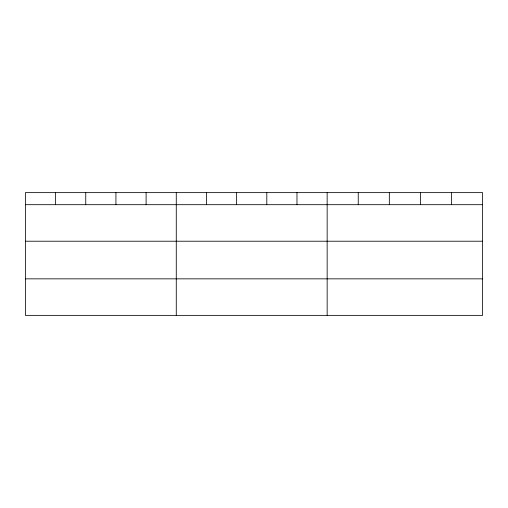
<?xml version="1.0" encoding="UTF-8"?>
<svg xmlns="http://www.w3.org/2000/svg" width="508" height="508" viewBox="0 0 508 508"><rect width="100%" height="100%" fill="white"/><g stroke="black" fill="none" stroke-linecap="round" stroke-linejoin="round"><path stroke-width="0.76" d="M482.6 241.217L482.6 192.634L25.4 192.634L25.4 315.366L482.6 315.366L482.6 241.217L25.4 241.217M25.4 204.692L482.6 204.692M25.4 278.848L482.6 278.848M451.51 192.634L451.51 204.692M420.421 192.634L420.421 204.692M389.331 192.634L389.331 204.692M358.242 192.634L358.242 204.692M327.152 192.634L327.152 315.366M296.977 192.634L296.977 204.692M266.802 192.634L266.802 204.692M236.626 192.634L236.626 204.692M206.451 192.634L206.451 204.692M176.276 192.634L176.276 315.366M146.101 192.634L146.101 204.692M115.926 192.634L115.926 204.692M85.75 192.634L85.75 204.692M55.575 192.634L55.575 204.692"/></g></svg>
